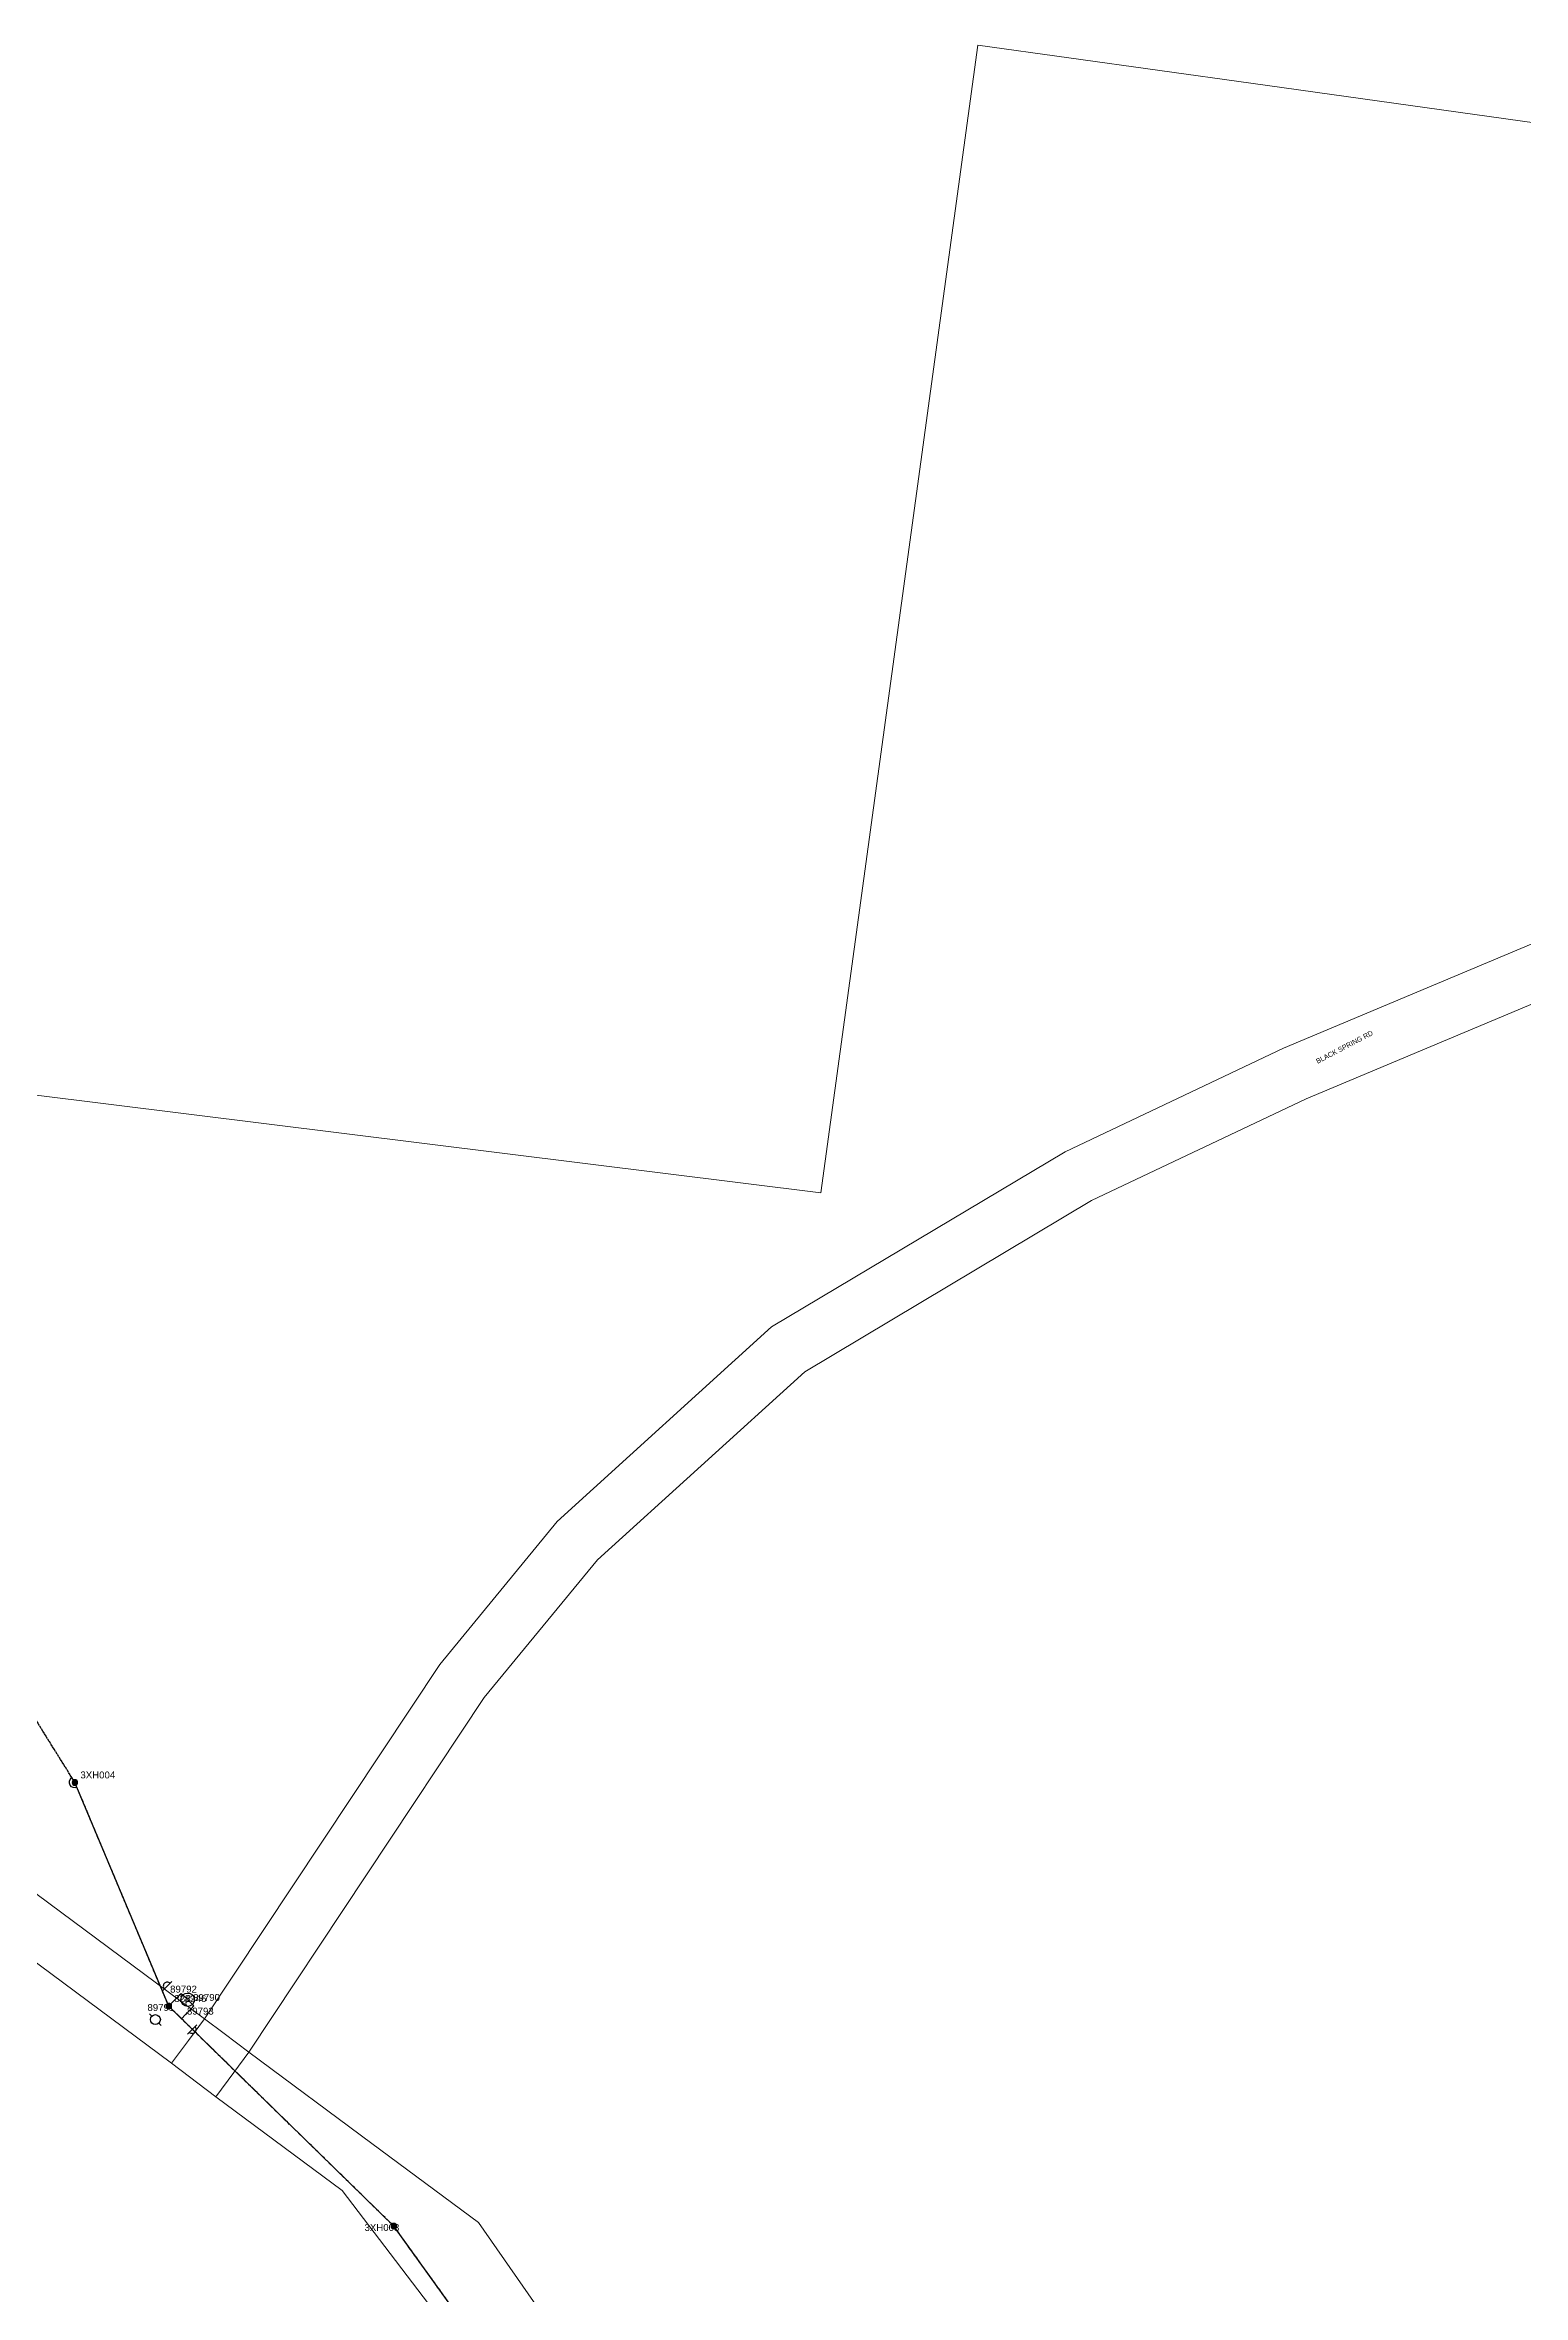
# Model space of a CAD drawing. Header units: metres. Extents: x 251098 to 258049, y 6188954 to 6192106.
# Drawn here: x 252780 to 253316, y 6191290 to 6192106 of the extents above; entities that cross this region are included whole.
import ezdxf
from ezdxf.enums import TextEntityAlignment as Align

# ---------------------------------------------------------------- set-up
doc = ezdxf.new("R2010")
doc.units = ezdxf.units.M
doc.linetypes.add('Cable Exist OH', pattern=[1, 1, 0])
doc.layers.get('0').update_dxf_attribs({"color": 6})
for name, color, linetype in [('_User_HV_Exist', 7, 'Continuous'), ('Equip_SP_HV_EXT', 7, 'Continuous'), ('Mains_HV_EXT', 7, 'Continuous'), ('OH_Details_SP_MISC', 7, 'Continuous'), ('SupportsOH_SP_TR_HV_LV_SL_EXT', 7, 'Continuous')]:
    doc.layers.add(name, color=color, linetype=linetype)
doc.layers.add('Cadastre Land Parcels_SP_EXT', color=9, linetype='Continuous', lineweight=5)
doc.layers.add('Cadastre Roads_SP_EXT', color=9, linetype='Continuous', lineweight=5)
doc.styles.add('POLE_LABEL', font='arial.ttf')
doc.styles.get("Standard").update_dxf_attribs({"font": 'arial.ttf'})
doc.styles.add('SWITCH_LABEL', font='arial.ttf', dxfattribs={"height": 2.5})

# ---------------------------------------------------------------- blocks, each defined once
blk = doc.blocks.new('AUTO_RECLOSER_EXT')
blk.add_wipeout([(0, 2.43), (-0.3, 2.41), (-0.6, 2.35), (-0.89, 2.26), (-1.17, 2.13), (-1.42, 1.96), (-1.66, 1.77), (-1.87, 1.55), (-2.05, 1.3), (-2.19, 1.04), (-2.31, 0.75), (-2.38, 0.46), (-2.42, 0.16), (-2.42, -0.15), (-2.38, -0.45), (-2.31, -0.75), (-2.2, -1.03), (-2.05, -1.3), (-1.87, -1.54), (-1.66, -1.77), (-1.43, -1.96), (-1.17, -2.12), (-0.9, -2.25), (-0.61, -2.35), (-0.31, -2.41), (0, -2.43), (0.3, -2.41), (0.6, -2.35), (0.89, -2.26), (1.17, -2.13), (1.42, -1.96), (1.66, -1.77), (1.87, -1.55), (2.05, -1.3), (2.19, -1.04), (2.31, -0.75), (2.38, -0.46), (2.42, -0.16), (2.42, 0.15), (2.38, 0.45), (2.31, 0.75), (2.2, 1.03), (2.05, 1.3), (1.87, 1.54), (1.66, 1.77), (1.43, 1.96), (1.17, 2.12), (0.9, 2.25), (0.61, 2.35), (0.31, 2.41)])
blk.add_circle((0, 0), 2.43)
at = {"insert": (0, 0), "char_height": 2, "width": 3.6298, "attachment_point": 5}
blk.add_mtext('{\\Fisocp|c0;AR}', dxfattribs=at)
at = {"flags": 1}
blk.add_attdef('Z', (0, 0), '', height=0.2, dxfattribs=at)
at = {"style": 'SWITCH_LABEL'}
for tag, height, flags, p in [('ASSET_NUM', 2.5, 8, (2, 2)), ('STREET_CODE', 0.2, 9, (0, -0.2))]:
    blk.add_attdef(tag, text='', height=height, dxfattribs=dict(at, flags=flags)).set_placement(p, align=Align.MIDDLE_LEFT)
at = {"flags": 9}
for tag, p in [('CONSTRUCTED_VOLTAGE', (0, -0.4)), ('OPERATING_VOLTAGE', (0, -0.8)), ('ORIENTATION', (0, -1)), ('OWNED_BY', (0, -1.2)), ('STATE', (0, -1.4)), ('STREETNAME', (0, -2.2)), ('SUBURB', (0, -2.4)), ('NO_PHASES', (0, -0.6)), ('USAGE', (0, -1.6)), ('LEGEND', (0, -1.8)), ('LOCATION', (0, -2)), ('NOTES', (0, -2.6))]:
    blk.add_attdef(tag, text='', height=0.2, dxfattribs=at).set_placement(p, align=Align.MIDDLE_LEFT)
blk = doc.blocks.new('POLE_EXT')
blk.add_hatch(color=256).paths.add_polyline_path([(-1, 0, 1), (1, 0, 1)])
blk.add_lwpolyline([(-1, 0, 1), (1, 0, 1)], format="xyb", close=True)
for tag, height, flags, p in [('pNumber', 2.5, 8, (-17.84, 2.07)), ('OWNED_BY', 0.2, 9, (1.35, -0.4)), ('SPECIAL_USE', 0.2, 9, (1.35, -0.8)), ('STATE', 0.2, 9, (1.35, -1)), ('cLV', 0.2, 9, (1.35, -1.4)), ('hDepth', 0.2, 9, (1.35, -1.6)), ('hDia', 0.2, 9, (1.35, -1.8)), ('cHV', 0.2, 9, (1.35, -2)), ('cLinedev', 0.2, 9, (1.35, -3.4)), ('pExisting', 0.2, 9, (1.35, -3.8)), ('pFooting', 0.2, 9, (1.35, -4.4)), ('pNew', 0.2, 9, (1.35, -4.6)), ('pRelocate', 0.2, 9, (1.35, -5)), ('pRemove', 0.2, 9, (1.35, -5.2)), ('pReplace', 0.2, 9, (1.35, -5.4)), ('pStay', 0.2, 9, (1.35, -5.6)), ('pType', 0.2, 9, (1.35, -5.8)), ('cspan', 0.2, 9, (1.35, -6)), ('STREETNAME', 0.2, 9, (1.35, -6.2)), ('SUBURB', 0.2, 9, (1.35, -6.4)), ('OPERATED_BY', 0.2, 9, (1.36, -7.01)), ('PARENT', 0.2, 9, (1.35, -0.6)), ('USAGE', 0.2, 9, (1.35, -1.2)), ('LBRACKET', 0.2, 9, (1.35, -2.2)), ('LExisting', 0.2, 9, (1.35, -2.4)), ('LANTNUMBER', 0.2, 9, (1.35, -2.6)), ('LOther', 0.2, 9, (1.35, -2.8)), ('LRemove', 0.2, 9, (1.35, -3)), ('LEGEND', 0.2, 9, (1.35, -3.2)), ('LOCATION', 0.2, 9, (1.35, -3.6)), ('PFNUMBER', 0.2, 9, (1.35, -4)), ('NEWPFNUMBER', 0.2, 9, (1.35, -4.2)), ('NOTES', 0.2, 9, (1.35, -6.6)), ('MAINTAINED_BY', 0.2, 9, (1.36, -6.81))]:
    blk.add_attdef(tag, text='', height=height, dxfattribs=dict(flags=flags)).set_placement(p, align=Align.MIDDLE_LEFT)
at = {"style": 'POLE_LABEL'}
for tag, height, flags, p in [('STRUCTURE_PLANT_NUMBER', 0.2, 9, (1.35, 0.03)), ('ASSET_NUM', 2.5, 8, (2, 2)), ('STREET_CODE', 0.2, 9, (1.35, -0.2))]:
    blk.add_attdef(tag, text='', height=height, dxfattribs=dict(at, flags=flags)).set_placement(p, align=Align.MIDDLE_LEFT)
at = {"flags": 1}
blk.add_attdef('Z', (1.35, -7.33), '', height=0.2, dxfattribs=at)
blk = doc.blocks.new('HV_ABS_OPEN_EXT')
for p, q in [((-3, 6.87), (-1.8, 6.87)), ((1.8, 6.87), (3, 6.87))]:
    blk.add_line(p, q)
blk.add_circle((0, 6.87), 1.8)
for tag, height, flags, p in [('STREET_CODE', 0.2, 9, (1.5, 0)), ('ASSET_NUM', 2.5, 8, (2, 2)), ('ACTUAL_STATUS', 0.2, 9, (1.5, -0.2)), ('CONSTRUCTED_VOLTAGE', 0.2, 9, (1.5, -0.4)), ('OPERATING_VOLTAGE', 0.2, 9, (1.5, -0.8)), ('ORIENTATION', 0.2, 9, (1.5, -1)), ('OWNED_BY', 0.2, 9, (1.5, -1.2)), ('STATE', 0.2, 9, (1.5, -1.4)), ('SWITCH_TYPE', 0.2, 9, (1.5, -1.6)), ('STREETNAME', 0.2, 9, (1.5, -2.4)), ('SUBURB', 0.2, 9, (1.5, -2.6)), ('OPERATED_BY', 0.2, 9, (1.5, -3.2)), ('Z', 0.2, 1, (1.5, -3.6)), ('NO_PHASES', 0.2, 9, (1.5, -0.6)), ('USAGE', 0.2, 9, (1.5, -1.8)), ('LEGEND', 0.2, 9, (1.5, -2)), ('LOCATION', 0.2, 9, (1.5, -2.2)), ('NOTES', 0.2, 9, (1.5, -2.8)), ('MAINTAINED_BY', 0.2, 9, (1.5, -3)), ('LABEL_ALIGNMENT', 0.2, 9, (1.5, -3.4))]:
    blk.add_attdef(tag, text='', height=height, dxfattribs=dict(flags=flags)).set_placement(p, align=Align.MIDDLE_LEFT)
blk = doc.blocks.new('HV_USL_CLOSED_EXT')
blk.add_line((2.4, 5.5), (-2.4, 5.5))
blk.add_lwpolyline([(1.44, 5.5, 0.414214), (0, 6.94, 0.414214), (-1.44, 5.5)], format="xyb")
for tag, height, flags, p in [('STREET_CODE', 0.2, 9, (1.5, 0)), ('ASSET_NUM', 2.5, 8, (2, 2)), ('ACTUAL_STATUS', 0.2, 9, (1.5, -0.2)), ('CONSTRUCTED_VOLTAGE', 0.2, 9, (1.5, -0.4)), ('OPERATING_VOLTAGE', 0.2, 9, (1.5, -0.8)), ('ORIENTATION', 0.2, 9, (1.5, -1)), ('OWNED_BY', 0.2, 9, (1.5, -1.2)), ('OPERATED_BY', 0.2, 9, (1.5, -1.4)), ('STATE', 0.2, 9, (1.5, -1.8)), ('SWITCH_TYPE', 0.2, 9, (1.5, -2)), ('STREETNAME', 0.2, 9, (1.5, -2.8)), ('SUBURB', 0.2, 9, (1.5, -3)), ('Z', 0.2, 1, (1.5, -3.6)), ('NO_PHASES', 0.2, 9, (1.5, -0.6)), ('MAINTAINED_BY', 0.2, 9, (1.5, -1.6)), ('USAGE', 0.2, 9, (1.5, -2.2)), ('LEGEND', 0.2, 9, (1.5, -2.4)), ('LOCATION', 0.2, 9, (1.5, -2.6)), ('NOTES', 0.2, 9, (1.5, -3.2)), ('LABEL_ALIGNMENT', 0.2, 9, (1.5, -3.4))]:
    blk.add_attdef(tag, text='', height=height, dxfattribs=dict(flags=flags)).set_placement(p, align=Align.MIDDLE_LEFT)

msp = doc.modelspace()

# ---------------------------------------------------------------- linework, layer by layer
at = {"layer": 'Cadastre Land Parcels_SP_EXT', "linetype": 'Continuous'}
for points in [[(253149.67, 6191704.38), (253228.83, 6191742), (253416.96, 6191820.91), (253498.31, 6191873.13), (253551.15, 6191921.48), (253601.46, 6191970.99), (253624.05, 6192014.77), (253626.84, 6192034.71), (253217.03, 6192091.99), (253117.96, 6192105.83), (253060.98, 6191689.49), (252457.52, 6191764.55), (252437.18, 6191767.08), (252312.16, 6191782.62), (252415.16, 6191705.17), (252431.91, 6191692.57), (252598.19, 6191567.54), (252837.39, 6191389.83), (252922.78, 6191518.43), (252965.4, 6191570.29), (253043.13, 6191640.84), (253149.67, 6191704.38)], [(252287.68, 6191765.43), (252091.25, 6191787.62), (252051.16, 6191499.38), (252341.28, 6191223.8), (252584.2, 6191273.11), (252969.34, 6191220.05), (252887.35, 6191327.55), (252841.54, 6191361.64), (252825.39, 6191373.75), (252586.29, 6191551.35), (252344.98, 6191725.1), (252287.68, 6191765.43)]]:
    msp.add_lwpolyline(points, close=True, dxfattribs=at)
msp.add_lwpolyline([(253994.23, 6191915.85), (253834.5, 6191984.5), (253645.11, 6192011.77), (253617.89, 6191958.88), (253565.06, 6191906.86), (253510.61, 6191857.14), (253426.36, 6191803.07), (253237.05, 6191723.57), (253159.16, 6191686.65), (253055.16, 6191624.51), (252980.03, 6191556.35), (252938.93, 6191506.42), (252853.54, 6191377.83), (252898.13, 6191344.71), (252936.8, 6191315.99), (253001.18, 6191223.67), (253046.01, 6191132.72), (253154.39, 6190991.17), (253260.63, 6190909.62), (253772.65, 6190845.91), (253719.8, 6190478.3), (254053.23, 6190433.61)], dxfattribs=at)
at = {"layer": 'Cadastre Roads_SP_EXT', "linetype": 'Continuous'}
msp.add_lwpolyline([(253001.18, 6191223.67), (252936.8, 6191315.99), (252898.13, 6191344.71), (252853.54, 6191377.83), (252848.01, 6191370.37), (252841.54, 6191361.64), (252887.35, 6191327.55), (252969.34, 6191220.05)], dxfattribs=at)
at = {"layer": 'Mains_HV_EXT', "linetype": 'Cable Exist OH'}
msp.add_lwpolyline([(252790.4, 6191475.59), (252617.36, 6191753.11)], dxfattribs=at)
at = {"layer": 'Mains_HV_EXT', "linetype": 'Continuous'}
msp.add_lwpolyline([(252791.15, 6191473.79, -0.903), (252789.22, 6191477.23)], format="xyb", dxfattribs=at)

# ---------------------------------------------------------------- block references
at = {"layer": 'SupportsOH_SP_TR_HV_LV_SL_EXT'}
ref = msp.add_blockref('POLE_EXT', (252790.4, 6191475.59), dxfattribs=at)
ref.add_attrib('ASSET_NUM', '3XH004', dxfattribs={"layer": '0', "height": 2.5, "style": 'POLE_LABEL'}).set_placement((252792.4, 6191476.34), align=Align.BOTTOM_LEFT)
ref = msp.add_blockref('POLE_EXT', (252906.09, 6191314.69), dxfattribs=at)
ref.add_attrib('ASSET_NUM', '3XH003', dxfattribs={"layer": '0', "height": 2.5, "style": 'POLE_LABEL'}).set_placement((252908.09, 6191315.44), align=Align.TOP_RIGHT)

# ---------------------------------------------------------------- texts
at = {"layer": 'Cadastre Roads_SP_EXT'}
msp.add_text('BLACK SPRING RD', height=1.8, rotation=27.60539, dxfattribs=at).set_placement((253241.25, 6191736.27))

# ---------------------------------------------------------------- next in the draw order: block references
at = {"layer": 'Equip_SP_HV_EXT'}
ref = msp.add_blockref('AUTO_RECLOSER_EXT', (252831.31, 6191396.81), dxfattribs=dict(at, rotation=45.91905599311333))
ref.add_attrib('ASSET_NUM', '89790', dxfattribs={"layer": '0', "height": 2.5, "rotation": 0.5648, "style": 'SWITCH_LABEL'}).set_placement((252833.31, 6191397.56), align=Align.MIDDLE_LEFT)

# ---------------------------------------------------------------- next in the draw order: linework, layer by layer
at = {"layer": '_User_HV_Exist', "linetype": 'Cable Exist OH'}
msp.add_lwpolyline([(253705.92, 6189982.47), (253539.29, 6190341.19), (253333.96, 6190687.31), (253203.75, 6190900.76), (253100.49, 6191044.35), (253005.19, 6191176.89), (252906.09, 6191314.69), (252829.04, 6191389.91), (252824.43, 6191394.48)], dxfattribs=at)
at = {"layer": 'Cadastre Roads_SP_EXT', "linetype": 'Continuous'}
msp.add_lwpolyline([(253416.96, 6191820.91), (253228.83, 6191742), (253149.67, 6191704.38), (253043.13, 6191640.84), (252965.4, 6191570.29), (252922.78, 6191518.43), (252837.39, 6191389.83), (252844.5, 6191384.55), (252853.54, 6191377.83), (252938.93, 6191506.42), (252980.03, 6191556.35), (253055.16, 6191624.51), (253159.16, 6191686.65), (253237.05, 6191723.57), (253426.36, 6191803.07)], dxfattribs=at)
msp.add_lwpolyline([(252312.16, 6191782.62), (252304.74, 6191788.2), (252296.92, 6191777.76), (252287.68, 6191765.43), (252344.98, 6191725.1), (252586.29, 6191551.35), (252825.39, 6191373.75), (252831.56, 6191382.02), (252837.39, 6191389.83), (252598.19, 6191567.54), (252431.91, 6191692.57), (252415.16, 6191705.17), (252312.16, 6191782.62)], close=True, dxfattribs=at)
at = {"layer": 'Mains_HV_EXT', "linetype": 'Cable Exist OH'}
for points in [[(252824.43, 6191394.48), (252790.4, 6191475.59)], [(252824.43, 6191394.48), (252828.98, 6191399.12), (252831.26, 6191396.88)], [(252829.04, 6191389.91), (252833.6, 6191394.54), (252831.32, 6191396.79)]]:
    msp.add_lwpolyline(points, dxfattribs=at)
at = {"layer": 'OH_Details_SP_MISC', "color": 7, "linetype": 'Continuous', "flags": 128}
msp.add_lwpolyline([(254188.47, 6189232.56), (253913.73, 6189676), (253804.03, 6189841.95), (253705.92, 6189982.47), (253612.92, 6190182.81), (253539.29, 6190341.19), (253441.3, 6190506.38), (253333.96, 6190687.31), (253203.77, 6190900.72), (253100.49, 6191044.35), (253005.19, 6191176.89), (252906.09, 6191314.69), (252824.43, 6191394.48), (252790.36, 6191475.61)], dxfattribs=at)

# ---------------------------------------------------------------- next in the draw order: block references
at = {"layer": 'Equip_SP_HV_EXT'}
ref = msp.add_blockref('HV_USL_CLOSED_EXT', (252827.8, 6191397.89), dxfattribs=dict(at, rotation=45.25835014628817))
ref.add_attrib('ASSET_NUM', '89792', dxfattribs={"layer": '0', "height": 2.5, "rotation": 0.02118}).set_placement((252829.8, 6191398.64), align=Align.BOTTOM_CENTER)
ref = msp.add_blockref('HV_ABS_OPEN_EXT', (252824.43, 6191394.48), dxfattribs=dict(at, rotation=135.2583496980142))
ref.add_attrib('ASSET_NUM', '89791', dxfattribs={"layer": '0', "height": 2.5, "rotation": 0.01938}).set_placement((252826.43, 6191395.23), align=Align.TOP_RIGHT)
ref = msp.add_blockref('HV_USL_CLOSED_EXT', (252829.04, 6191389.91), dxfattribs=dict(at, rotation=225.258350146288))
ref.add_attrib('ASSET_NUM', '89793', dxfattribs={"layer": '0', "height": 2.5, "rotation": 359.95766}).set_placement((252831.04, 6191390.66), align=Align.BOTTOM_LEFT)
at = {"layer": 'SupportsOH_SP_TR_HV_LV_SL_EXT'}
ref = msp.add_blockref('POLE_EXT', (252824.43, 6191394.48), dxfattribs=at)
ref.add_attrib('ASSET_NUM', '828246', dxfattribs={"layer": '0', "height": 2.5, "style": 'POLE_LABEL'}).set_placement((252826.43, 6191395.23), align=Align.BOTTOM_LEFT)

doc.saveas('drawing.dxf')
